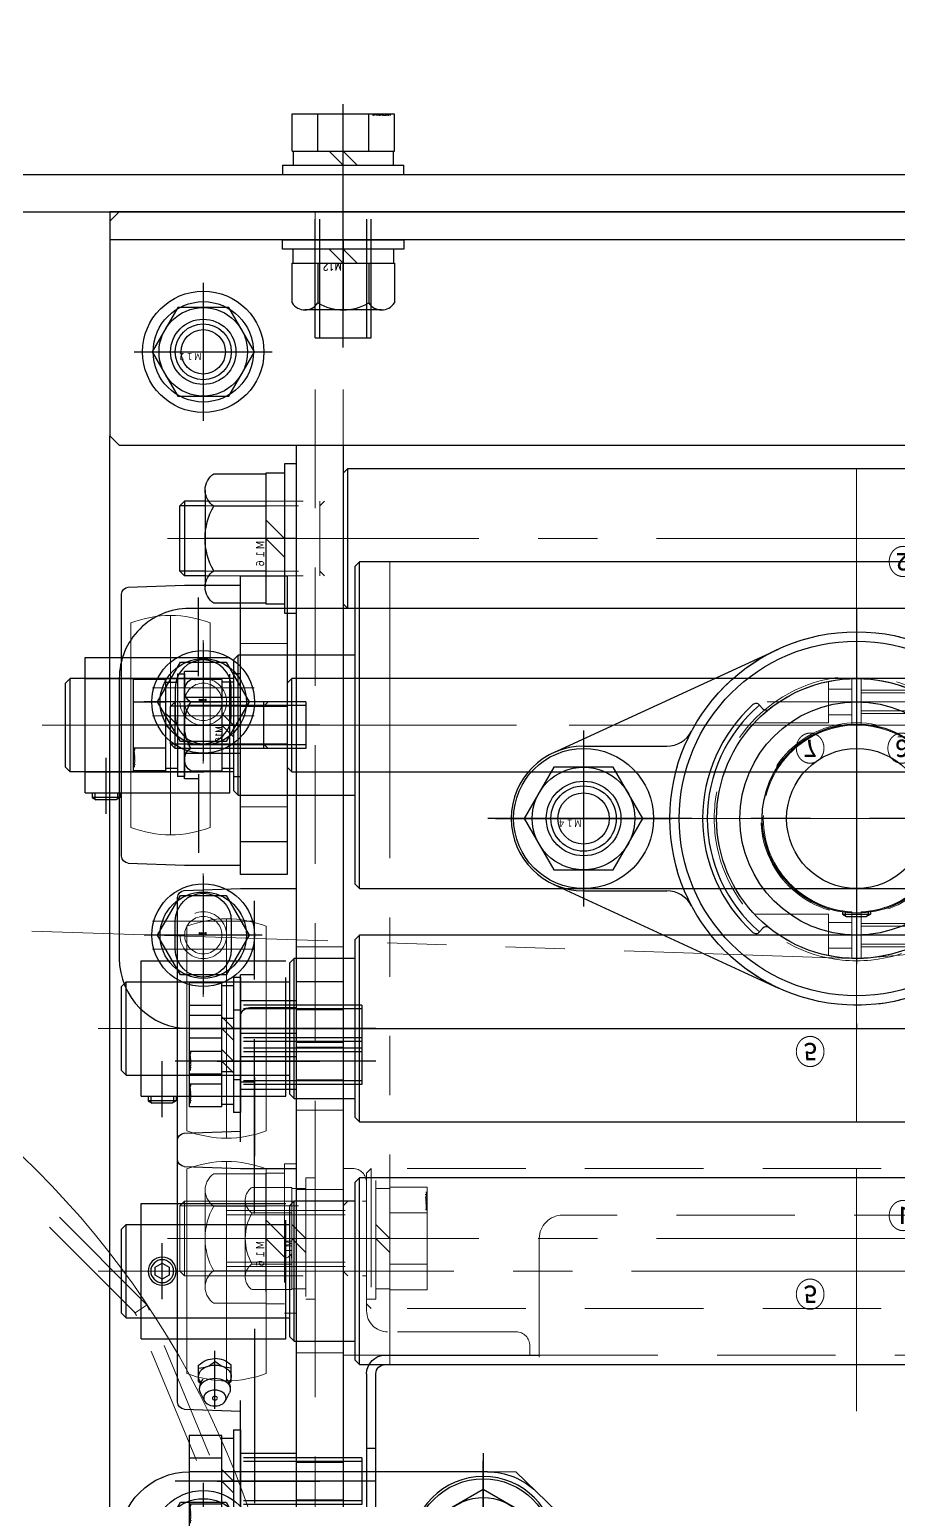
# Model space of a CAD drawing. Header units: millimetres. Extents: x -8731 to 85711, y -14522 to 31379.
# Drawn here: x 5773.4 to 5959.6, y 7485.2 to 7800.5 of the extents above; entities that cross this region are included whole.
import ezdxf
from ezdxf import colors
from ezdxf.entities.mleader import LeaderData, LeaderLine
from ezdxf.enums import TextEntityAlignment as Align
from ezdxf.math import Vec2, Vec3

# ---------------------------------------------------------------- set-up
doc = ezdxf.new("R2010")
doc.units = ezdxf.units.MM
doc.header["$LTSCALE"] = 4
for name, pattern in [('CENTER2', [28.575, 19.05, -3.175, 3.175, -3.175]), ('HIDDEN', [9.525, 6.35, -3.175]), ('PHANTOM2', [31.75, 15.875, -3.175, 3.175, -3.175, 3.175, -3.175])]:
    doc.linetypes.add(name, pattern=pattern)
for name, color, linetype, lineweight in [('01_NORMAL', 7, 'Continuous', 25), ('04_HIDDEN', 2, 'HIDDEN', 13), ('05_CENTER', 4, 'CENTER2', 13), ('06_PHANTOM', 2, 'PHANTOM2', 13), ('08_DIM', 3, 'Continuous', 13)]:
    doc.layers.add(name, color=color, linetype=linetype, lineweight=lineweight)
doc.layers.add('10_DRAFT', color=8, linetype='Continuous', lineweight=0, plot=False)
doc.styles.add('KANJI0', font='txt.shx', dxfattribs={"width": 0.9, "height": 30, "bigfont": 'bigfont'})
doc.styles.add('KSS_TXT', font='txt.shx', dxfattribs={"bigfont": 'extfont2.shx'})
doc.styles.add('KSS_TXT_L', font='txt.shx', dxfattribs={"height": 9, "bigfont": 'extfont2.shx'})
doc.styles.get("Standard").update_dxf_attribs({"font": 'txt.shx', "bigfont": 'extfont2.shx'})

# ---------------------------------------------------------------- blocks, each defined once
blk = doc.blocks.new('A$C78F27DA7_1_1')
at = {"color": 0}
blk.add_line((-50, 6), (270, 6), dxfattribs=at)
blk.add_lwpolyline([(-50, 0), (270, 0), (270, 48), (268, 50), (-48, 50), (-50, 48)], close=True, dxfattribs=at)
blk.add_circle((250, 30), 7, dxfattribs=at)
at = {"layer": '05_CENTER'}
for p, q in [((250, 18.81), (250, 41.19)), ((238.81, 30), (261.19, 30)), ((220, -5.61), (220, 11.49))]:
    blk.add_line(p, q, dxfattribs=at)
blk = doc.blocks.new('M10Tz_1_1_1')
at = {"color": 0}
for radius in [5, 4]:
    blk.add_circle((0, 0), radius, dxfattribs=at)
at = {"layer": '05_CENTER'}
for p, q in [((0, -8.34), (0, 8.34)), ((8.34, 0), (-8.34, 0))]:
    blk.add_line(p, q, dxfattribs=at)
blk = doc.blocks.new('A$C5B1B55C2_1_1')
at = {"color": 0}
blk.add_lwpolyline([(-23, -30), (25, -30), (25, 610), (-23, 610), (-25, 608), (-25, -28)], close=True, dxfattribs=at)
blk.add_circle((-5, 0), 7, dxfattribs=at)
at = {"layer": '04_HIDDEN'}
blk.add_line((19, -30), (19, 610), dxfattribs=at)
at = {"layer": '05_CENTER'}
for p, q in [((12.83, 190), (31.01, 190)), ((-5, -11.19), (-5, 11.19)), ((6.19, 0), (-16.19, 0))]:
    blk.add_line(p, q, dxfattribs=at)
for p in [(-5, 125), (-5, 75)]:
    blk.add_blockref('M10Tz_1_1_1', p)
blk = doc.blocks.new('M12Nza_1_1_1')
at = {"color": 0}
for p, q in [((-10.95, 5), (-10.95, 13.53)), ((-8.21, 15), (8.21, 15)), ((-5.47, 5), (-5.47, 13.53)), ((5.48, 5), (5.48, 13.53)), ((10.95, 13.53), (10.95, 5)), ((10.95, 5), (-10.95, 5)), ((-10.75, 2), (-10.75, 5)), ((0, 2), (-3, 5)), ((0, 5), (3, 2)), ((10.75, 5), (10.75, 2))]:
    blk.add_line(p, q, dxfattribs=at)
at = {"color": 0, "linetype": 'CENTER2'}
blk.add_line((0, 0), (0, 15), dxfattribs=at)
at = {"color": 0}
blk.add_lwpolyline([(-13, 2), (13, 2), (13, 0), (-13, 0)], close=True, dxfattribs=at)
for centre, radius, start, end in [((-8.21, 11.71), 3.29, 33.626, 146.374), ((0, 4.05), 10.95, 60, 120), ((8.21, 11.71), 3.29, 33.626, 146.374)]:
    blk.add_arc(centre, radius, start, end, dxfattribs=at)
at = {"layer": '10_DRAFT', "style": 'KSS_TXT'}
blk.add_text('M12', height=1.5, dxfattribs=at).set_placement((0.31, 5.09))
blk = doc.blocks.new('A$C15646C67_1_1_1')
at = {"color": 0}
for p, q in [((-10.97, 13), (10.97, 13)), ((-10.97, 5), (-10.97, 13)), ((-5.48, 5), (-5.48, 13)), ((5.48, 5), (5.48, 13)), ((10.97, 5), (10.97, 13)), ((-10.97, 5), (10.97, 5)), ((-10.75, 5), (-10.75, 2)), ((0, 2), (-3, 5)), ((0, 5), (3, 2)), ((10.75, 2), (10.75, 5)), ((-13, 2), (13, 2)), ((-13, 2), (-13, 0)), ((-13, 0), (13, 0)), ((13, 0), (13, 2))]:
    blk.add_line(p, q, dxfattribs=at)
at = {"color": 0, "linetype": 'CENTER2'}
blk.add_line((0, -37.07), (0, 15.08), dxfattribs=at)
at = {"color": 0, "linetype": 'HIDDEN'}
for p, q in [((-6, -35), (-6, 0)), ((-5.05, -35), (-5.05, 0)), ((5.05, -35), (5.05, 0)), ((6, -35), (6, 0)), ((-6, -35), (6, -35))]:
    blk.add_line(p, q, dxfattribs=at)
at = {"layer": '10_DRAFT', "style": 'KSS_TXT_L'}
blk.add_text('BT-M12x40L,SW,PW', height=0.3, dxfattribs=at).set_placement((6.26, 12.66))
blk = doc.blocks.new('12b_1_1_1')
at = {"color": 0, "linetype": 'CENTER2'}
for p, q in [((0, -14.77), (0, 14.77)), ((14.77, 0), (-14.77, 0))]:
    blk.add_line(p, q, dxfattribs=at)
at = {"color": 0}
for p, q in [((-5.48, 9.48), (-10.95, 0)), ((5.48, 9.48), (-5.48, 9.48)), ((10.95, 0), (5.48, 9.48)), ((-10.95, 0), (-5.48, -9.48)), ((5.48, -9.48), (10.95, 0)), ((-5.48, -9.48), (5.48, -9.48))]:
    blk.add_line(p, q, dxfattribs=at)
for radius in [13, 10.75, 9.48, 6, 4.75]:
    blk.add_circle((0, 0), radius, dxfattribs=at)
at = {"layer": '10_DRAFT', "linetype": 'CENTER2', "style": 'KANJI0', "width": 0.82}
blk.add_text('Ｍ１２', height=1.5, dxfattribs=at).set_placement((0.31, 0.09))
blk = doc.blocks.new('MUCAFL206a_1_1')
at = {"color": 0, "linetype": 'CENTER2'}
for p, q in [((0, -45), (0, 45)), ((-26.16, 26.16), (-36.49, 36.49)), ((-58.5, -13), (-58.5, 13)), ((58.5, -13), (58.5, 13)), ((-79, 0), (79, 0)), ((-20.78, -12), (-10.39, -6))]:
    blk.add_line(p, q, dxfattribs=at)
at = {"color": 0}
for p, q in [((-35.99, 32.6), (-32.6, 35.99)), ((-34.72, 30.05), (-30.05, 34.72)), ((-30.05, 34.72), (-32.6, 35.99)), ((-26.23, 31.95), (-16.75, 36.32)), ((64.99, 14.08), (16.75, 36.32)), ((-34.72, 30.05), (-35.99, 32.6)), ((-29.17, 33.13), (-33.13, 29.17)), ((-31.84, 27.56), (-27.56, 31.84)), ((-26.58, 32.29), (-25.69, 31.4)), ((-64.99, 14.08), (-32.94, 28.86)), ((-26.14, 30.43), (-30.43, 26.14)), ((-28.01, 30.87), (-27.12, 29.98)), ((-31.4, 25.69), (-32.29, 26.58)), ((-30.87, 28.01), (-29.98, 27.12)), ((-20.14, 23.55), (-20.79, 24.31)), ((20.14, 23.55), (20.79, 24.31)), ((-3, 20.5), (-2.13, 21)), ((-3, 20.03), (-3, 20.5)), ((3, 20.5), (-3, 20.5)), ((-2.45, 20.1), (-2.45, 20.82)), ((2.13, 21), (-2.13, 21)), ((3, 20.5), (2.13, 21)), ((2.45, 20.1), (2.45, 20.82)), ((3, 20.03), (3, 20.5)), ((-58.5, 15.5), (-40.67, 15.5)), ((58.5, 15.5), (40.67, 15.5)), ((-18.84, -7.42), (-19.25, -7.65)), ((-19.25, -7.65), (-19.25, -8.65)), ((-19.25, -7.65), (-16.25, -12.85)), ((-18.63, -7.93), (-19.25, -8.29)), ((-19.25, -8.65), (-17.12, -12.35)), ((-16.25, -12.85), (-17.12, -12.35)), ((-16.18, -12.17), (-16.8, -12.53)), ((-64.99, -14.08), (-16.75, -36.32)), ((-58.5, -15.5), (-40.67, -15.5)), ((-15.84, -12.61), (-16.25, -12.85)), ((64.99, -14.08), (16.75, -36.32)), ((58.5, -15.5), (40.67, -15.5)), ((-20.14, -23.55), (-20.79, -24.31)), ((20.14, -23.55), (20.79, -24.31))]:
    blk.add_line(p, q, dxfattribs=at)
for centre, radius in [((0, 0), 40), ((0, 0), 38), ((0, 0), 30), ((0, 0), 20.25), ((0, 0), 15), ((-58.5, 0), 8), ((58.5, 0), 8)]:
    blk.add_circle(centre, radius, dxfattribs=at)
for centre, radius, start, end in [((-33.24, 33.24), 1.59, 114.555, 155.445), ((-32.39, 32.39), 3.3, 17.9467, 45), ((-28.48, 33.65), 0.8, 197.9467, 240.2157), ((-25.9, 38.16), 6, 240.2157, 260.6802), ((-26.45, 30.74), 1.56, 94.7398, 175.2602), ((-32.39, 32.39), 3.3, 225, 252.0533), ((-33.65, 28.48), 0.8, 29.7843, 72.0533), ((-38.16, 25.9), 6, 9.3198, 29.7843), ((-25.67, 25.67), 5.7, 114.2291, 155.7709), ((-32.31, 32.31), 5.7, 294.2291, 335.7709), ((-27.25, 31.53), 1.56, 274.7398, 355.2602), ((-30.74, 26.45), 1.56, 94.7398, 175.2602), ((-31.53, 27.25), 1.56, 274.7398, 355.2602), ((0, 0), 33, 132.3324, 227.6676), ((0, 0), 32, 130.5416, 229.4584), ((-21.55, 23.66), 1, 40.5416, 132.3324), ((-19.38, 24.2), 1, 220.5416, 308.693), ((19.38, 24.2), 1, 231.307, 319.4584), ((21.55, 23.66), 1, 47.6676, 139.4584), ((0, 0), 32, 310.5416, 49.4584), ((0, 0), 33, 312.3324, 47.6676), ((-40.67, 21.5), 6, 270, 332.1349), ((40.67, 21.5), 6, 207.8651, 270), ((-58.5, 0), 15.5, 90, 270), ((58.5, 0), 15.5, 270, 90), ((-40.67, -21.5), 6, 27.8651, 90), ((40.67, -21.5), 6, 90, 152.1349), ((-21.55, -23.66), 1, 227.6676, 319.4584), ((-19.38, -24.2), 1, 51.307, 139.4584), ((19.38, -24.2), 1, 40.5416, 128.693), ((21.55, -23.66), 1, 220.5416, 312.3324)]:
    blk.add_arc(centre, radius, start, end, dxfattribs=at)
blk = doc.blocks.new('A$C6FDC4AF3_1_1_1')
at = {"color": 0}
for radius in [40, 30.5, 20.5]:
    blk.add_circle((0, 0), radius, dxfattribs=at)
at = {"layer": '05_CENTER'}
for p, q in [((0, -45.6), (0, 45.6)), ((45.6, 0), (-45.6, 0))]:
    blk.add_line(p, q, dxfattribs=at)
blk = doc.blocks.new('A$C6A332CFA_1_1_1')
at = {"color": 0}
for radius in [30, 20]:
    blk.add_circle((0, 0), radius, dxfattribs=at)
at = {"layer": '01_NORMAL'}
blk.add_circle((0, 0), 15, dxfattribs=at)
at = {"layer": '10_DRAFT'}
for p, q in [((0, -34.46), (0, 34.46)), ((34.46, 0), (-34.46, 0))]:
    blk.add_line(p, q, dxfattribs=at)
blk = doc.blocks.new('SCSPJ40-12a_1_1')
at = {"color": 0}
for p, q in [((-1, 19.97), (-1, 29.98)), ((1, 19.97), (1, 29.98)), ((-1, -19.97), (-1, -29.98)), ((1, -19.97), (1, -29.98))]:
    blk.add_line(p, q, dxfattribs=at)
for radius, start, end in [(30, 91.9102, 268.0898), (30, 271.9102, 88.0898), (20, 92.866, 267.134), (20, 272.866, 87.134)]:
    blk.add_arc((0, 0), radius, start, end, dxfattribs=at)
at = {"layer": '04_HIDDEN', "color": 0}
for p, q in [((6, 20.5), (6, 29.39)), ((-13.18, 26.95), (-1, 26.95)), ((-11.99, 27.5), (-1, 27.5)), ((1, 27.75), (6, 27.75)), ((-19.84, 22.5), (-1, 22.5)), ((-19.2, 23.05), (-1, 23.05)), ((1, 22.25), (6, 22.25)), ((6, 20.5), (21.9, 20.5)), ((6, -20.5), (6, -29.39)), ((6, -20.5), (21.9, -20.5)), ((-19.84, -22.5), (-1, -22.5)), ((-19.2, -23.05), (-1, -23.05)), ((1, -22.25), (6, -22.25)), ((-13.18, -26.95), (-1, -26.95)), ((-11.99, -27.5), (-1, -27.5)), ((1, -27.75), (6, -27.75))]:
    blk.add_line(p, q, dxfattribs=at)
at = {"layer": '05_CENTER', "color": 0}
for p, q in [((0, 32.3), (0, -32.3)), ((-19.19, 25), (19.19, 25)), ((-32.3, 0), (32.3, 0)), ((-19.19, -25), (19.19, -25))]:
    blk.add_line(p, q, dxfattribs=at)
blk = doc.blocks.new('A$C235153E3_1_1')
for name in ['A$C6FDC4AF3_1_1_1', 'A$C6A332CFA_1_1_1']:
    blk.add_blockref(name, (0, 0))
at = {"color": 4}
blk.add_blockref('SCSPJ40-12a_1_1', (0, 0), dxfattribs=at)
blk = doc.blocks.new('A$C42DA0E90_1_1')
at = {"color": 0}
for p, q in [((283, 5), (-3, 5)), ((298, -70), (298, -10)), ((-3, -85), (283, -85))]:
    blk.add_line(p, q, dxfattribs=at)
for points in [[(286, -12), (286, -18, -1), (274, -18), (274, -12, -1)], [(286, -68), (286, -62, 1), (274, -62), (274, -68, 1)]]:
    blk.add_lwpolyline(points, format="xyb", close=True, dxfattribs=at)
for centre, radius in [((140, -40), 25), ((198.5, -40), 8)]:
    blk.add_circle(centre, radius, dxfattribs=at)
for centre, start, end in [((283, -10), 0, 90), ((283, -70), 270, 0)]:
    blk.add_arc(centre, 15, start, end, dxfattribs=at)
at = {"layer": '05_CENTER'}
for p, q in [((280, -28.23), (280, -1.77)), ((140, -72.04), (140, -7.96)), ((269.1, -12), (290.9, -12)), ((269.1, -15), (290.9, -15)), ((269.1, -18), (290.9, -18)), ((198.5, -52.34), (198.5, -27.66)), ((172.04, -40), (107.96, -40)), ((210.84, -40), (186.16, -40)), ((280, -51.77), (280, -78.23)), ((269.1, -62), (290.9, -62)), ((269.1, -65), (290.9, -65)), ((269.1, -68), (290.9, -68))]:
    blk.add_line(p, q, dxfattribs=at)
blk = doc.blocks.new('A$C491655AE_1_1_1')
at = {"color": 0, "linetype": 'CENTER2'}
for p, q in [((0, -12.64), (0, 12.64)), ((-12.64, 0), (12.64, 0))]:
    blk.add_line(p, q, dxfattribs=at)
at = {"color": 0}
for p, q in [((-9.81, 0), (-4.91, 8.5)), ((-4.91, 8.5), (4.91, 8.5)), ((4.91, 8.5), (9.81, 0)), ((-4.91, -8.5), (-9.81, 0)), ((9.81, 0), (4.91, -8.5)), ((4.91, -8.5), (-4.91, -8.5))]:
    blk.add_line(p, q, dxfattribs=at)
for radius in [11, 9.25]:
    blk.add_circle((0, 0), radius, dxfattribs=at)
at = {"layer": '10_DRAFT', "style": 'KSS_TXT_L'}
blk.add_text('BT-M10', height=0.3, dxfattribs=at).set_placement((-0.7, -0.54))
blk = doc.blocks.new('M14Nv_1_1_1')
at = {"color": 0, "linetype": 'CENTER2'}
for p, q in [((0, -18.89), (0, 18.89)), ((18.89, 0), (-18.89, 0))]:
    blk.add_line(p, q, dxfattribs=at)
at = {"color": 0}
for p, q in [((-6.35, 11), (-12.7, 0)), ((6.35, 11), (-6.35, 11)), ((12.7, 0), (6.35, 11)), ((-12.7, 0), (-6.35, -11)), ((6.35, -11), (12.7, 0)), ((-6.35, -11), (6.35, -11))]:
    blk.add_line(p, q, dxfattribs=at)
for radius in [15, 11, 7, 5.5]:
    blk.add_circle((0, 0), radius, dxfattribs=at)
at = {"layer": '10_DRAFT', "ltscale": 3, "style": 'KANJI0', "width": 0.82}
blk.add_text('Ｍ１４', height=1.5, dxfattribs=at).set_placement((0.39, 0.1))
blk = doc.blocks.new('A$C3D660C7D_1_1')
for name, p in [('A$C42DA0E90_1_1', (-280, 65)), ('A$C491655AE_1_1_1', (0, 50)), ('M14Nv_1_1_1', (-81.5, 25)), ('A$C491655AE_1_1_1', (0, 0))]:
    blk.add_blockref(name, p)
at = {"color": 4}
blk.add_blockref('MUCAFL206a_1_1', (-140, 25), dxfattribs=at)
at = {"layer": '04_HIDDEN'}
blk.add_blockref('A$C235153E3_1_1', (-140, 25), dxfattribs=at)
blk = doc.blocks.new('A$C782964B4_1_1')
at = {"color": 0}
for p, q in [((217.64, -139.22), (71.36, -280.78)), ((60.93, -285), (-3, -285))]:
    blk.add_line(p, q, dxfattribs=at)
for centre, start, end in [((-3, -270), 180, 270), ((60.93, -270), 270, 314.0608)]:
    blk.add_arc(centre, 15, start, end, dxfattribs=at)
at = {"layer": '05_CENTER'}
for p, q in [((60, -280.84), (60, -256.16)), ((0, -280.9), (0, -259.1))]:
    blk.add_line(p, q, dxfattribs=at)
at = {"layer": '10_DRAFT'}
for p, q in [((71.36, -280.78), (67, -285)), ((67, -285), (60.93, -285))]:
    blk.add_line(p, q, dxfattribs=at)
blk = doc.blocks.new('A$C46AA3686_1_1')
at = {"xscale": -1}
blk.add_blockref('A$C782964B4_1_1', (0, 0), dxfattribs=at)
at = {"color": 4, "rotation": 90}
blk.add_blockref('MUCAFL206a_1_1', (-60, -210), dxfattribs=at)
at = {"rotation": 90}
blk.add_blockref('M14Nv_1_1_1', (-60, -268.5), dxfattribs=at)
blk.add_blockref('A$C491655AE_1_1_1', (0, -270))
blk = doc.blocks.new('A$C2C616A1E_1_1')
for p, q in [((50, 602), (50, 48)), ((0, 175), (0, 290)), ((0, 50), (0, 85))]:
    blk.add_line(p, q)
for name, p in [('A$C46AA3686_1_1', (30, 555)), ('A$C3D660C7D_1_1', (30, 105)), ('A$C78F27DA7_1_1', (-220, 0)), ('12b_1_1_1', (30, 30)), ('M12Nza_1_1_1', (0, 6))]:
    blk.add_blockref(name, p)
at = {"rotation": 180}
blk.add_blockref('A$C15646C67_1_1_1', (0, -8), dxfattribs=at)
at = {"layer": '04_HIDDEN', "xscale": -1}
blk.add_blockref('A$C5B1B55C2_1_1', (25, 30), dxfattribs=at)
blk = doc.blocks.new('A$C34463D87_1_1_1')
at = {"layer": '04_HIDDEN'}
for p, q in [((-183.12, -37.02), (-155.66, -103.31)), ((-185.89, -38.17), (-158.44, -104.46)), ((-157.14, -106.4), (-106.4, -157.14)), ((-155.01, -104.28), (-104.28, -155.01))]:
    blk.add_line(p, q, dxfattribs=at)
for radius in [3, 6]:
    blk.add_arc((-152.89, -102.16), radius, 202.5, 225, dxfattribs=at)
at = {"layer": '10_DRAFT'}
for p, q in [((-157.98, -105.56), (-155.44, -103.86)), ((-155.44, -103.86), (-155.66, -103.31)), ((-155.01, -104.28), (-155.44, -103.86)), ((-158.44, -104.46), (-157.98, -105.56)), ((-157.98, -105.56), (-157.14, -106.4))]:
    blk.add_line(p, q, dxfattribs=at)
blk.add_circle((0, 0), 190, dxfattribs=at)
blk = doc.blocks.new('A$C481B17CE_1_1_1')
at = {"xscale": -1}
blk.add_blockref('A$C34463D87_1_1_1', (300, 449.8), dxfattribs=at)
blk = doc.blocks.new('A$C2B5B3F11_1_1_1')
at = {"color": 0}
blk.add_line((50, -192), (2550, -192), dxfattribs=at)
blk.add_lwpolyline([(50, -200), (2550, -200), (2550, -100), (50, -100)], close=True, dxfattribs=at)
at = {"layer": '05_CENTER'}
blk.add_line((650, -210.96), (650, -181.35), dxfattribs=at)
blk = doc.blocks.new('A$C630344D5_1_1_1')
at = {"color": 0}
blk.add_lwpolyline([(1160, 150.2), (280, 150.2, -0.037623), (275.52, 150.54), (28.38, 187.87, 1.096072), (6.32, -189.89), (309, -179.82, -0.030069), (312.61, -179.91), (1997.39, -326.79, 0.610481), (2025.81, -281.61), (1921.29, -105.09, -0.309422), (1923.51, -71.27), (2106.95, 162.34, 0.68117), (2034, 286.77), (1164.64, 150.56, -0.038872), (1160, 150.2)], format="xyb", dxfattribs=at)
at = {"layer": '10_DRAFT'}
for p, q in [((310, -215.23), (310, -204.37)), ((315.43, -209.8), (304.57, -209.8))]:
    blk.add_line(p, q, dxfattribs=at)
blk = doc.blocks.new('MUCAFL204Jb_1_1')
at = {"color": 0, "linetype": 'CENTER2'}
for p, q in [((-45, -17), (-45, 5)), ((45, -17), (45, 5)), ((-29.52, -17.5), (-17.1, -17.5)), ((-6, -28.8), (6, -28.8))]:
    blk.add_line(p, q, dxfattribs=at)
at = {"color": 0}
for p, q in [((-56.5, -10), (-56.5, 0)), ((-56.5, 0), (56.5, 0)), ((56.5, -10), (56.5, 0)), ((-12.33, -9), (-49.73, -9)), ((12.33, -9), (49.73, -9)), ((-54.5, -12), (-27.71, -12)), ((-29.55, -24.06), (-30, -12)), ((27.71, -12), (54.5, -12)), ((29.55, -24.06), (30, -12)), ((-27.75, -15.24), (-26.05, -14.39)), ((-23.64, -14), (-23.99, -14.46)), ((-23.64, -14), (-20.13, -14)), ((-19.35, -17.5), (-18.7, -17.5)), ((-27.75, -19.76), (-26.05, -20.61)), ((-23.64, -21), (-23.99, -20.54)), ((-23.64, -21), (-20.13, -21)), ((-28.05, -25.5), (28.05, -25.5)), ((-14.5, -33.3), (-14.5, -25.5)), ((14.5, -33.3), (14.5, -25.5)), ((-14.5, -33.3), (14.5, -33.3))]:
    blk.add_line(p, q, dxfattribs=at)
at = {"color": 0, "linetype": 'HIDDEN'}
for p, q in [((-39, -12), (-39, 0)), ((39, -12), (39, 0)), ((-51, -12), (-51, 0)), ((-14.5, -2.3), (14.5, -2.3)), ((-14.5, -25.5), (-14.5, -2.3)), ((-10, -33.3), (-10, -2.3)), ((10, -33.3), (10, -2.3)), ((14.5, -25.5), (14.5, -2.3)), ((51, -12), (51, 0))]:
    blk.add_line(p, q, dxfattribs=at)
at = {"color": 0}
blk.add_lwpolyline([(-0.87, -27.3), (-1.73, -28.8), (-0.87, -30.3), (0.87, -30.3), (1.73, -28.8), (0.87, -27.3)], close=True, dxfattribs=at)
for radius in [3, 2.45]:
    blk.add_circle((0, -28.8), radius, dxfattribs=at)
for centre, radius, start, end in [((-54.5, -10), 2, 180, 270), ((54.5, -10), 2, 270, 0), ((-25.28, -17.5), 3.3, 49.2525, 90), ((-25.28, -17.5), 3.3, 270, 310.7475), ((-28.05, -24), 1.5, 182.1211, 270), ((28.05, -24), 1.5, 270, 357.8789)]:
    blk.add_arc(centre, radius, start, end, dxfattribs=at)
for major_axis in [(0, -2.4), (0, -0.555)]:
    blk.add_ellipse((-27.19, -17.5), major_axis=major_axis, ratio=0.707107, dxfattribs=at)
for centre, major_axis, start_param, end_param in [((-25.28, -17.5), (0, -3.3), 5.943348, 9.764615), ((-22.59, -17.5), (0, 3.5), 2.594277, 6.830501)]:
    blk.add_ellipse(centre, major_axis=major_axis, ratio=0.707107, start_param=start_param, end_param=end_param, dxfattribs=at)
for points in [[(-20.78, -14), (-20.39, -15.88), (-19.35, -17.5)], [(-20.13, -14), (-19.09, -15.62), (-18.7, -17.5)], [(-20.78, -21), (-20.39, -19.12), (-19.35, -17.5)], [(-20.13, -21), (-19.09, -19.38), (-18.7, -17.5)]]:
    blk.add_spline(points, degree=3, dxfattribs=at)
at = {"layer": '10_DRAFT'}
for p, q in [((0, -33.3), (0, 0)), ((-21.91, -6.5), (21.91, -6.5)), ((23.5, -15), (-23.5, -15)), ((-21.91, -23.5), (21.91, -23.5))]:
    blk.add_line(p, q, dxfattribs=at)
for start, end in [(158.7952, 201.2048), (338.7952, 21.2048)]:
    blk.add_arc((0, -15), 23.5, start, end, dxfattribs=at)
blk = doc.blocks.new('A$C7E374867_2_1')
at = {"color": 0, "linetype": 'CENTER2'}
blk.add_line((0, -29), (0, 14), dxfattribs=at)
at = {"color": 0}
for p, q in [((-9.81, 11), (9.81, 11)), ((-9.81, 4), (-9.81, 11)), ((-4.91, 4), (-4.91, 11)), ((4.91, 4), (4.91, 11)), ((9.81, 4), (9.81, 11)), ((9.81, 4), (-9.81, 4)), ((-9.25, 4), (-9.25, 1.5)), ((0, 1.5), (-2.5, 4)), ((0, 4), (2.5, 1.5)), ((9.25, 1.5), (9.25, 4)), ((-11, 1.5), (11, 1.5)), ((-11, 1.5), (-11, 0)), ((-11, 0), (11, 0)), ((11, 0), (11, 1.5))]:
    blk.add_line(p, q, dxfattribs=at)
at = {"color": 0, "linetype": 'HIDDEN'}
for p, q in [((-5, -26), (-5, 0)), ((-4.19, -26), (-4.19, 0)), ((4.19, -26), (4.19, 0)), ((5, -26), (5, 0)), ((-5, -26), (5, -26))]:
    blk.add_line(p, q, dxfattribs=at)
at = {"layer": '10_DRAFT', "style": 'KSS_TXT_L'}
blk.add_text('BT-M10x30L,SW,PW', height=0.3, dxfattribs=at).set_placement((5.05, 10.66))
blk = doc.blocks.new('A$C30156163_1_1')
at = {"color": 0}
for p, q in [((0, 0), (-40, 0)), ((-40, -2), (-40, 0)), ((0, 0), (0, -40)), ((-37, -5), (-9.5, -5)), ((-5, -9.5), (-5, -37)), ((-2, -40), (0, -40))]:
    blk.add_line(p, q, dxfattribs=at)
for centre, radius, start, end in [((-37, -2), 3, 180, 270), ((-9.5, -9.5), 4.5, 0, 90), ((-2, -37), 3, 180, 270)]:
    blk.add_arc(centre, radius, start, end, dxfattribs=at)
blk = doc.blocks.new('A$C72535635_1_1')
at = {"layer": '05_CENTER'}
blk.add_line((7.53, -5), (-12.6, -5), dxfattribs=at)
blk.add_blockref('A$C30156163_1_1', (0, 20))
blk = doc.blocks.new('M16Nza_1_1_1')
at = {"color": 0}
for p, q in [((-10.39, 19.6), (10.39, 19.6)), ((-13.85, 17.74), (-13.85, 6.6)), ((-6.92, 6.6), (-6.92, 17.74)), ((6.93, 17.74), (6.93, 6.6)), ((13.85, 6.6), (13.85, 17.74)), ((-14, 2.6), (-14, 6.6)), ((-14, 6.6), (14, 6.6)), ((-4, 6.6), (0, 2.6)), ((0, 6.6), (4, 2.6)), ((14, 6.6), (14, 2.6))]:
    blk.add_line(p, q, dxfattribs=at)
at = {"color": 0, "linetype": 'CENTER2'}
blk.add_line((0, 0), (0, 19.6), dxfattribs=at)
at = {"color": 0}
blk.add_lwpolyline([(-16, 2.6), (16, 2.6), (16, 0), (-16, 0)], close=True, dxfattribs=at)
for centre, radius, start, end in [((-10.39, 15.44), 4.16, 33.626, 146.374), ((0, 5.75), 13.85, 60, 120), ((10.39, 15.44), 4.16, 33.626, 146.374)]:
    blk.add_arc(centre, radius, start, end, dxfattribs=at)
at = {"layer": '10_DRAFT', "style": 'KANJI0', "width": 0.82}
blk.add_text('Ｍ１６', height=1.714, dxfattribs=at).set_placement((0.41, 6.78))
blk = doc.blocks.new('A$C1819430B_1_1')
at = {"color": 0}
for p, q in [((-10.97, 13), (10.97, 13)), ((-10.97, 5), (-10.97, 13)), ((-5.48, 5), (-5.48, 13)), ((5.48, 5), (5.48, 13)), ((10.97, 5), (10.97, 13)), ((-10.97, 5), (10.97, 5)), ((-10.75, 5), (-10.75, 2)), ((0, 2), (-3, 5)), ((0, 5), (3, 2)), ((10.75, 2), (10.75, 5)), ((-13, 2), (13, 2)), ((-13, 2), (-13, 0)), ((-13, 0), (13, 0)), ((13, 0), (13, 2))]:
    blk.add_line(p, q, dxfattribs=at)
at = {"color": 0, "linetype": 'CENTER2'}
blk.add_line((0, -32.11), (0, 15.28), dxfattribs=at)
at = {"color": 0, "linetype": 'HIDDEN'}
for p, q in [((-6, -30), (-6, 0)), ((-5.05, -30), (-5.05, 0)), ((5.05, -30), (5.05, 0)), ((6, -30), (6, 0)), ((-6, -30), (6, -30))]:
    blk.add_line(p, q, dxfattribs=at)
at = {"layer": '10_DRAFT', "style": 'KSS_TXT_L'}
blk.add_text('BT-M12x35L,SW,PW', height=0.3, dxfattribs=at).set_placement((6.07, 12.66))
blk = doc.blocks.new('A$C17C47B78_1_1')
at = {"color": 0}
for p, q in [((23.5, 15), (209, 15)), ((209, 15), (209, -15)), ((209, 15), (210, 14)), ((210, 14), (210, -14)), ((249, 8), (210, 8)), ((215, 7), (214, 8)), ((215, 8), (215, -8)), ((250, 7), (215, 7)), ((249, -8), (249, 8)), ((250, 7), (249, 8)), ((250, 7), (250, -7)), ((249, -8), (210, -8)), ((215, -7), (214, -8)), ((250, -7), (215, -7)), ((250, -7), (249, -8)), ((23.5, -15), (209, -15)), ((209, -15), (210, -14))]:
    blk.add_line(p, q, dxfattribs=at)
at = {"layer": '05_CENTER'}
blk.add_line((-42.65, 0), (252.65, 0), dxfattribs=at)
at = {"layer": '10_DRAFT'}
blk.add_line((105, 15), (105, -15), dxfattribs=at)
at = {"layer": '10_DRAFT', "style": 'KSS_TXT'}
blk.add_text('①', height=6, dxfattribs=at).set_placement((91.75, 1.61))
blk = doc.blocks.new('A$C61E5551D_1_1')
at = {"color": 0}
blk.add_line((0, -55), (-10, -55), dxfattribs=at)
blk.add_lwpolyline([(0, -170), (0, 65), (-10, 65), (-10, -170)], close=True)
at = {"layer": '04_HIDDEN'}
for p, q in [((-10, 57), (0, 57)), ((-10, 56), (0, 56)), ((-10, 48), (0, 48)), ((-10, 47), (0, 47)), ((-10, 24.5), (0, 24.5)), ((-10, -10.5), (0, -10.5)), ((-10, -33), (0, -33)), ((-10, -34), (0, -34)), ((-10, -42), (0, -42)), ((-10, -43), (0, -43))]:
    blk.add_line(p, q, dxfattribs=at)
at = {"layer": '04_HIDDEN', "color": 9}
for p, q in [((-10, -27.5), (0, -27.5)), ((-10, -40), (0, -40)), ((-10, -41), (0, -41)), ((-10, -49), (0, -49)), ((-10, -50), (0, -50)), ((-10, -62.5), (0, -62.5))]:
    blk.add_line(p, q, dxfattribs=at)
at = {"layer": '05_CENTER'}
for p, q in [((-14.09, 52), (4.09, 52)), ((6.46, 0), (-16.35, 0)), ((-14.09, -38), (4.09, -38)), ((6.46, -110), (-16.35, -110)), ((6.46, -150), (-16.35, -150))]:
    blk.add_line(p, q, dxfattribs=at)
at = {"layer": '05_CENTER', "color": 9}
blk.add_line((-14.09, -45), (4.09, -45), dxfattribs=at)
at = {"layer": '10_DRAFT'}
blk.add_line((-10, 7), (0, 7), dxfattribs=at)
blk = doc.blocks.new('A$C10292DCD_1_1')
at = {"color": 0}
for p, q in [((-106.5, 20), (-106.5, -20)), ((-121.5, 14), (-120.5, 15)), ((-121.5, -14), (-121.5, 14)), ((-120.5, 15), (-120.5, -15)), ((-120.5, 15), (-107.5, 15)), ((-156.5, 10), (-157.5, 9)), ((-156.5, 10), (-121.5, 10)), ((-156.5, 10), (-156.5, -10)), ((-157.5, 9), (-157.5, -9)), ((-157.5, -9), (-156.5, -10)), ((-156.5, -10), (-121.5, -10)), ((-120.5, -15), (-121.5, -14)), ((-107.5, -15), (-120.5, -15))]:
    blk.add_line(p, q, dxfattribs=at)
blk.add_lwpolyline([(-106.5, 20), (106.5, 20), (107.5, 19), (107.5, -19), (106.5, -20), (-106.5, -20), (-107.5, -19), (-107.5, 19)], close=True, dxfattribs=at)
at = {"layer": '05_CENTER'}
blk.add_line((-162.5, 0), (162.5, 0), dxfattribs=at)
at = {"layer": '10_DRAFT'}
blk.add_line((0, 20), (0, -20), dxfattribs=at)
at = {"layer": '10_DRAFT', "style": 'KSS_TXT'}
blk.add_text('⑤', height=6, dxfattribs=at).set_placement((-13.25, 1.61))
blk = doc.blocks.new('A$C5C7265D6_1_1')
at = {"color": 0}
for p, q in [((-2, -101), (-2, 101)), ((0, -101), (0, -68)), ((-40, -103), (-4, -103)), ((-20, -103), (-20, -105)), ((-4, -105), (-40, -105))]:
    blk.add_line(p, q, dxfattribs=at)
for radius in [4, 2]:
    blk.add_arc((-4, -101), radius, 270, 0, dxfattribs=at)
at = {"layer": '04_HIDDEN'}
for p, q in [((0, -68), (0, 68)), ((30, 63), (30, -63)), ((25, -68), (-2, -68))]:
    blk.add_line(p, q, dxfattribs=at)
blk.add_arc((25, -63), 5, 270, 0, dxfattribs=at)
at = {"layer": '05_CENTER'}
blk.add_line((40, 0), (-12, 0), dxfattribs=at)
blk = doc.blocks.new('A$C2BF61C6E_1_1')
at = {"color": 0}
for p, q in [((23.5, 15), (219, 15)), ((219, 15), (219, -15)), ((219, 15), (220, 14)), ((220, 14), (220, -14)), ((254, 8), (220, 8)), ((225, 7), (224, 8)), ((225, 8), (225, -8)), ((255, 7), (225, 7)), ((254, -8), (254, 8)), ((255, 7), (254, 8)), ((255, 7), (255, -7)), ((254, -8), (220, -8)), ((225, -7), (224, -8)), ((255, -7), (225, -7)), ((255, -7), (254, -8)), ((23.5, -15), (219, -15)), ((219, -15), (220, -14))]:
    blk.add_line(p, q, dxfattribs=at)
at = {"layer": '05_CENTER'}
blk.add_line((-37.65, 0), (257.65, 0), dxfattribs=at)
at = {"layer": '10_DRAFT'}
blk.add_line((110, 15), (110, -15), dxfattribs=at)
at = {"layer": '10_DRAFT', "style": 'KSS_TXT'}
blk.add_text('②', height=6, dxfattribs=at).set_placement((96.75, 1.61))
blk = doc.blocks.new('MUCAFL204Jc_1_1')
at = {"color": 0}
for p, q in [((-24.06, 29.55), (-12, 30)), ((-12, 30), (0, 30)), ((0, 30), (0, -30)), ((-25.5, 28.05), (-25.5, -28.05)), ((-9, 10.48), (-9, 27.35)), ((-31.8, 15.5), (-30.93, 16)), ((-31.25, 14.5), (-31.25, 15.82)), ((-26.67, 16), (-30.93, 16)), ((-25.8, 15.5), (-26.67, 16)), ((-26.35, 14.5), (-26.35, 15.82)), ((-33.3, 14.5), (-25.5, 14.5)), ((-33.3, 14.5), (-33.3, -14.5)), ((-25.8, 15.5), (-31.8, 15.5)), ((-31.8, 14.5), (-31.8, 15.5)), ((-25.8, 14.5), (-25.8, 15.5)), ((-12, 11.5), (-12, -11.5)), ((-9, 11.5), (-12, 11.5)), ((-9, -11.5), (-12, -11.5)), ((-9, -10.48), (-9, -27.35)), ((-33.3, -14.5), (-25.5, -14.5)), ((-24.06, -29.55), (-12, -30)), ((-12, -30), (0, -30))]:
    blk.add_line(p, q, dxfattribs=at)
at = {"color": 0, "linetype": 'CENTER2'}
blk.add_line((-28.8, 19), (-28.8, 7), dxfattribs=at)
at = {"color": 0, "linetype": 'HIDDEN'}
for p, q in [((-25.5, 14.5), (-2.3, 14.5)), ((-2.3, 14.5), (-2.3, -14.5)), ((-33.3, 10), (-2.3, 10)), ((-12, 6), (0, 6)), ((-12, -6), (0, -6)), ((-33.3, -10), (-2.3, -10)), ((-25.5, -14.5), (-2.3, -14.5))]:
    blk.add_line(p, q, dxfattribs=at)
at = {"color": 0}
for centre, start, end in [((-24, 28.05), 92.1211, 180), ((-24, -28.05), 180, 267.8789)]:
    blk.add_arc(centre, 1.5, start, end, dxfattribs=at)
at = {"layer": '10_DRAFT'}
for p, q in [((-15, 23.5), (-15, -23.5)), ((-23.5, 21.91), (-23.5, -21.91)), ((-6.5, 21.91), (-6.5, -21.91)), ((-33.3, 0), (0, 0))]:
    blk.add_line(p, q, dxfattribs=at)
for start, end in [(68.7952, 111.2048), (248.7952, 291.2048)]:
    blk.add_arc((-15, 0), 23.5, start, end, dxfattribs=at)
blk = doc.blocks.new('A$C1E0172ED_1_1')
at = {"color": 0}
for p, q in [((-25, 0), (-25, -10)), ((25, 0), (25, -10))]:
    blk.add_line(p, q, dxfattribs=at)
blk.add_lwpolyline([(-32, 0), (32, 0), (32, -10), (-32, -10)], close=True, dxfattribs=at)
at = {"layer": '04_HIDDEN'}
for p, q in [((-5, 0), (-5, -10)), ((-4, 0), (-4, -10)), ((4, 0), (4, -10)), ((5, 0), (5, -10)), ((-17.5, 0), (-17.5, -10)), ((17.5, 0), (17.5, -10))]:
    blk.add_line(p, q, dxfattribs=at)
at = {"layer": '05_CENTER'}
blk.add_line((0, 4.09), (0, -14.09), dxfattribs=at)
blk = doc.blocks.new('A$C29B149D8_1_1')
at = {"color": 0}
for p, q in [((-106.5, 35), (-106.5, -35)), ((106.5, 35), (106.5, -35)), ((-133.5, 14), (-132.5, 15)), ((-133.5, -14), (-133.5, 14)), ((-132.5, 15), (-132.5, -15)), ((-132.5, 15), (-107.5, 15)), ((132.5, 15), (107.5, 15)), ((132.5, 15), (132.5, -15)), ((133.5, 14), (132.5, 15)), ((133.5, -14), (133.5, 14)), ((-168.5, 10), (-169.5, 9)), ((-133.5, 10), (-168.5, 10)), ((-168.5, 10), (-168.5, -10)), ((133.5, 10), (168.5, 10)), ((168.5, 10), (168.5, -10)), ((168.5, 10), (169.5, 9)), ((-169.5, 9), (-169.5, -9)), ((169.5, 9), (169.5, -9)), ((-169.5, -9), (-168.5, -10)), ((169.5, -9), (168.5, -10)), ((-133.5, -10), (-168.5, -10)), ((133.5, -10), (168.5, -10)), ((-132.5, -15), (-133.5, -14)), ((-107.5, -15), (-132.5, -15)), ((107.5, -15), (132.5, -15)), ((132.5, -15), (133.5, -14))]:
    blk.add_line(p, q, dxfattribs=at)
blk.add_lwpolyline([(-106.5, 35), (106.5, 35), (107.5, 34), (107.5, -34), (106.5, -35), (-106.5, -35), (-107.5, -34), (-107.5, 34)], close=True, dxfattribs=at)
at = {"layer": '05_CENTER'}
blk.add_line((-174.5, 0), (174.5, 0), dxfattribs=at)
at = {"layer": '10_DRAFT'}
blk.add_line((0, 35), (0, -35), dxfattribs=at)
at = {"layer": '10_DRAFT', "style": 'KSS_TXT'}
blk.add_text('⑦', height=6, dxfattribs=at).set_placement((-13.25, 1.61))
blk = doc.blocks.new('M10Nza_1_1_1')
at = {"color": 0}
for p, q in [((-9.8, 4), (-9.8, 10.69)), ((-7.35, 12), (7.35, 12)), ((-4.9, 4), (-4.9, 10.69)), ((4.9, 10.69), (4.9, 4)), ((9.8, 10.69), (9.8, 4)), ((-9.8, 4), (9.8, 4)), ((-9.2, 1.5), (-9.2, 4)), ((0, 1.5), (-2.5, 4)), ((0, 4), (2.5, 1.5)), ((9.2, 4), (9.2, 1.5))]:
    blk.add_line(p, q, dxfattribs=at)
at = {"color": 0, "linetype": 'CENTER2'}
blk.add_line((0, 12), (0, 0), dxfattribs=at)
at = {"color": 0}
blk.add_lwpolyline([(-11, 1.5), (11, 1.5), (11, 0), (-11, 0)], close=True, dxfattribs=at)
for centre, radius, start, end in [((-7.35, 9.06), 2.94, 33.626, 146.374), ((0, 2.2), 9.8, 60, 120), ((7.35, 9.06), 2.94, 33.626, 146.374)]:
    blk.add_arc(centre, radius, start, end, dxfattribs=at)
at = {"layer": '10_DRAFT', "style": 'KSS_TXT'}
blk.add_text('M10', height=1.25, dxfattribs=at).set_placement((0.26, 4.12))
blk = doc.blocks.new('A$C07BD23F8_1_1')
at = {"color": 0}
for p, q in [((-121, 10), (-121, -10)), ((121, 10), (121, -10)), ((-146, 5), (-147, 4)), ((-147, 4), (-147, -4)), ((-127, 4.1), (-146.9, 4.1)), ((-146, 5), (-146, -5)), ((-122, 5), (-146, 5)), ((-127, 5), (-127, -5)), ((-127, 4.1), (-126.1, 5)), ((122, 5), (145.5, 5)), ((122, 5), (146, 5)), ((127, 4.1), (126.1, 5)), ((127, 5), (127, -5)), ((127, 4.1), (146.9, 4.1)), ((146, 5), (147, 4)), ((146, 5), (146, -5)), ((147, 4), (147, -4)), ((-147, -4), (-146, -5)), ((-127, -4.1), (-146.9, -4.1)), ((-122, -5), (-146, -5)), ((-127, -4.1), (-126.1, -5)), ((122, -5), (146, -5)), ((127, -4.1), (126.1, -5)), ((127, -4.1), (146.4, -4.1)), ((127, -4.1), (146.9, -4.1)), ((147, -4), (146, -5))]:
    blk.add_line(p, q, dxfattribs=at)
blk.add_lwpolyline([(-121, -10), (121, -10), (122, -9), (122, 9), (121, 10), (-121, 10), (-122, 9), (-122, -9)], close=True, dxfattribs=at)
blk.add_circle((-92, 0), 3.5, dxfattribs=at)
at = {"layer": '05_CENTER'}
for p, q in [((-92, -6.39), (-92, 6.39)), ((150.49, 0), (-150.49, 0))]:
    blk.add_line(p, q, dxfattribs=at)
at = {"layer": '10_DRAFT'}
for p, q in [((0, 10), (0, -10)), ((-11.58, 2.53), (-8.84, 2.53))]:
    blk.add_line(p, q, dxfattribs=at)
at = {"layer": '10_DRAFT', "style": 'KSS_TXT'}
blk.add_text('⑥', height=6, dxfattribs=at).set_placement((-12.96, 1.61))
blk = doc.blocks.new('A$C4C451F0D_1_1')
blk.add_blockref('A$C29B149D8_1_1', (-122, 0))
at = {"xscale": -1, "rotation": 270}
blk.add_blockref('A$C1E0172ED_1_1', (-244, 0), dxfattribs=at)
at = {"color": 4}
blk.add_blockref('MUCAFL204Jc_1_1', (-254, 0), dxfattribs=at)
at = {"rotation": 90}
for name, p in [('A$C7E374867_2_1', (-266, 0)), ('M10Nza_1_1_1', (-254, 0))]:
    blk.add_blockref(name, p, dxfattribs=at)
at = {"xscale": -1}
blk.add_blockref('A$C07BD23F8_1_1', (-122, 0), dxfattribs=at)
blk = doc.blocks.new('A$C3BD34CFF_1_1')
for p, q in [((-219, -135), (-220, -136)), ((-217.5, -135), (-219, -135)), ((-219, -135), (-219, -165)), ((-254, -142), (-255, -143)), ((-255, -143), (-255, -157)), ((-249.6, -143), (-255, -143)), ((-249.6, -142), (-254, -142)), ((-254, -158), (-254, -142)), ((-255, -157), (-254, -158)), ((-249.6, -157), (-255, -157)), ((-249.6, -158), (-254, -158)), ((-220, -164), (-219, -165)), ((-219, -165), (-23.5, -165))]:
    blk.add_line(p, q)
at = {"layer": '06_PHANTOM', "color": 6}
blk.add_lwpolyline([(-210, 27), (-10, 27), (-10, -145), (-210, -145)], close=True, dxfattribs=at)
for name, p, rotation in [('A$C5C7265D6_1_1', (-110, 25), 270), ('A$C7E374867_2_1', (-242, 52), 90), ('A$C7E374867_2_1', (-242, -38), 90), ('A$C7E374867_2_1', (-242, -45), 90), ('M16Nza_1_1_1', (-230, -150), 90)]:
    blk.add_blockref(name, p, dxfattribs=dict(rotation=rotation))
at = {"color": 4, "rotation": 270}
blk.add_blockref('MUCAFL204Jb_1_1', (-230, 7), dxfattribs=at)
for name, p in [('A$C61E5551D_1_1', (-220, 0)), ('A$C10292DCD_1_1', (-110, 7)), ('A$C10292DCD_1_1', (-110, -45)), ('A$C4C451F0D_1_1', (12, -110))]:
    blk.add_blockref(name, p)
at = {"color": 4}
blk.add_blockref('MUCAFL204Jc_1_1', (-230, -45), dxfattribs=at)
at = {"layer": '04_HIDDEN', "xscale": -1}
for name, p in [('A$C72535635_1_1', (-220, 5)), ('A$C2BF61C6E_1_1', (0, -150))]:
    blk.add_blockref(name, p, dxfattribs=at)
at = {"layer": '04_HIDDEN'}
for name, p, rotation in [('A$C17C47B78_1_1', (-5, 0), 180), ('M16Nza_1_1_1', (-230, 0), 90), ('A$C1819430B_1_1', (-215, 0), 270), ('M12Nza_1_1_1', (-226, 0), 90)]:
    blk.add_blockref(name, p, dxfattribs=dict(at, rotation=rotation))
blk = doc.blocks.new('AM_BALLOON1')
at = {"transparency": 16777216}
blk.add_circle((0, 0), 5, dxfattribs=at)
blk.add_attdef('B_NUMBER', text='', height=3, dxfattribs=at).set_placement((0, 0), align=Align.MIDDLE_CENTER)
blk = doc.blocks.new('_OPEN')
at = {"color": 0, "linetype": 'ByBlock'}
for p, q in [((-1, 0.167), (0, 0)), ((0, 0), (-1, -0.167)), ((0, 0), (-1, 0))]:
    blk.add_line(p, q, dxfattribs=at)

msp = doc.modelspace()

# ---------------------------------------------------------------- block references
msp.add_blockref('A$C2B5B3F11_1_1_1', (5190.6226, 7961.36791))
at = {"xscale": -1, "rotation": 180}
for name, p in [('A$C481B17CE_1_1_1', (5340.6226, 7871.36791)), ('A$C3BD34CFF_1_1', (6060.62261, 7541.36789))]:
    msp.add_blockref(name, p, dxfattribs=at)
at = {"rotation": 180}
msp.add_blockref('A$C2C616A1E_1_1', (5840.62262, 7761.36791), dxfattribs=at)
at = {"layer": '06_PHANTOM', "color": 6, "xscale": -1, "rotation": 180}
msp.add_blockref('A$C630344D5_1_1_1', (5640.6226, 7421.56791), dxfattribs=at)

# ---------------------------------------------------------------- leaders
at = {"layer": '08_DIM'}
ml = msp.add_multileader_block('Standard', dxfattribs=at)
ml.set_content('AM_BALLOON1', color=256, scale=15)
ml.set_attribute('B_NUMBER', 'AU', width=0)
ml.set_leader_properties(color=256, linetype='ByLayer', lineweight=-1)
ml.set_arrow_properties(name='OPEN')
ml.build(insert=Vec2(0, 0))
ml.multileader.update_dxf_attribs({"leader_type": 0, "has_dogleg": 0, "text_right_attachment_type": 6, "dogleg_length": 0, "arrow_head_size": 30, "scale": 15, "block_connection_type": 1})
ctx = ml.context
ctx.base_point, ctx.scale, ctx.char_height, ctx.arrow_head_size, ctx.landing_gap_size, ctx.plane_origin = Vec3(5844.83769, 21132.80583), 15, 60, 30, 30, Vec3(5844.83769, 21132.80583)
ctx.right_attachment, ctx.attachment_type = 6, 1
notes = []
notes.append((ctx, [(0, (0, 0, 0), (0, 0), (1, 0), 1, [])]))
ctx.block.insert = Vec3(5844.83769, 21132.80583)
ml = msp.add_multileader_block('Standard', dxfattribs=at)
ml.set_content('AM_BALLOON1', color=256, scale=15)
ml.set_attribute('B_NUMBER', 'AF', width=0)
ml.set_leader_properties(color=256, linetype='ByLayer', lineweight=-1)
ml.set_arrow_properties(name='OPEN')
ml.build(insert=Vec2(0, 0))
ml.multileader.update_dxf_attribs({"leader_type": 0, "has_dogleg": 0, "text_right_attachment_type": 6, "dogleg_length": 0, "arrow_head_size": 30, "scale": 15, "block_connection_type": 1})
ctx = ml.context
ctx.base_point, ctx.scale, ctx.char_height, ctx.arrow_head_size, ctx.landing_gap_size, ctx.plane_origin = Vec3(8262.14661, 16915.24927), 15, 60, 30, 30, Vec3(8262.14661, 16915.24927)
ctx.right_attachment, ctx.attachment_type = 6, 1
notes.append((ctx, [(0, (0, 0, 0), (0, 0), (1, 0), 1, [])]))
ctx.block.insert = Vec3(8262.14661, 16915.24927)
ml = msp.add_multileader_block('Standard', dxfattribs=at)
ml.set_content('AM_BALLOON1', color=256, scale=15)
ml.set_attribute('B_NUMBER', 'AO', width=0)
ml.set_leader_properties(color=256, linetype='ByLayer', lineweight=-1)
ml.set_arrow_properties(name='OPEN')
ml.build(insert=Vec2(0, 0))
ml.multileader.update_dxf_attribs({"leader_type": 0, "has_dogleg": 0, "text_right_attachment_type": 6, "dogleg_length": 0, "arrow_head_size": 30, "scale": 15, "block_connection_type": 1})
ctx = ml.context
ctx.base_point, ctx.scale, ctx.char_height, ctx.arrow_head_size, ctx.landing_gap_size, ctx.plane_origin = Vec3(11532.59715, 15665.61266), 15, 60, 30, 30, Vec3(11532.59715, 15665.61266)
ctx.right_attachment, ctx.attachment_type = 6, 1
notes.append((ctx, [(0, (0, 0, 0), (0, 0), (1, 0), 1, [])]))
ctx.block.insert = Vec3(11532.59715, 15665.61266)
ml = msp.add_multileader_block('Standard', dxfattribs=at)
ml.set_content('AM_BALLOON1', color=256, scale=15)
ml.set_attribute('B_NUMBER', 'D', width=0)
ml.set_leader_properties(color=256, linetype='ByLayer', lineweight=-1)
ml.set_arrow_properties(name='OPEN')
ml.build(insert=Vec2(0, 0))
ml.multileader.update_dxf_attribs({"leader_type": 0, "has_dogleg": 0, "text_right_attachment_type": 6, "dogleg_length": 0, "arrow_head_size": 30, "scale": 15, "block_connection_type": 1})
ctx = ml.context
ctx.base_point, ctx.scale, ctx.char_height, ctx.arrow_head_size, ctx.landing_gap_size, ctx.plane_origin = Vec3(9708.75838, 15394.05003), 15, 60, 30, 30, Vec3(9708.75838, 15394.05003)
ctx.right_attachment, ctx.attachment_type = 6, 1
notes.append((ctx, [(0, (0, 0, 0), (0, 0), (1, 0), 1, [])]))
ctx.block.insert = Vec3(9708.75838, 15394.05003)
ml = msp.add_multileader_block('Standard', dxfattribs=at)
ml.set_content('AM_BALLOON1', color=256, scale=15)
ml.set_attribute('B_NUMBER', 'A', width=0)
ml.set_leader_properties(color=256, linetype='ByLayer', lineweight=-1)
ml.set_arrow_properties(name='OPEN')
ml.build(insert=Vec2(0, 0))
ml.multileader.update_dxf_attribs({"leader_type": 0, "has_dogleg": 0, "text_right_attachment_type": 6, "dogleg_length": 0, "arrow_head_size": 30, "scale": 15, "block_connection_type": 1})
ctx = ml.context
ctx.base_point, ctx.scale, ctx.char_height, ctx.arrow_head_size, ctx.landing_gap_size, ctx.plane_origin = Vec3(13148.43876, 15210.37146), 15, 60, 30, 30, Vec3(13148.43876, 15210.37146)
ctx.right_attachment, ctx.attachment_type = 6, 1
notes.append((ctx, [(0, (0, 0, 0), (0, 0), (1, 0), 1, [])]))
ctx.block.insert = Vec3(13148.43876, 15210.37146)
ml = msp.add_multileader_block('Standard', dxfattribs=at)
ml.set_content('AM_BALLOON1', color=256, scale=15)
ml.set_attribute('B_NUMBER', 'B', width=0)
ml.set_leader_properties(color=256, linetype='ByLayer', lineweight=-1)
ml.set_arrow_properties(name='OPEN')
ml.build(insert=Vec2(0, 0))
ml.multileader.update_dxf_attribs({"leader_type": 0, "has_dogleg": 0, "text_right_attachment_type": 6, "dogleg_length": 0, "arrow_head_size": 30, "scale": 15, "block_connection_type": 1})
ctx = ml.context
ctx.base_point, ctx.scale, ctx.char_height, ctx.arrow_head_size, ctx.landing_gap_size, ctx.plane_origin = Vec3(13018.80587, 15068.9297), 15, 60, 30, 30, Vec3(13018.80587, 15068.9297)
ctx.right_attachment, ctx.attachment_type = 6, 1
notes.append((ctx, [(0, (0, 0, 0), (0, 0), (1, 0), 1, [])]))
ctx.block.insert = Vec3(13018.80587, 15068.9297)
ml = msp.add_multileader_block('Standard', dxfattribs=at)
ml.set_content('AM_BALLOON1', color=256, scale=15)
ml.set_attribute('B_NUMBER', 'C', width=0)
ml.set_leader_properties(color=256, linetype='ByLayer', lineweight=-1)
ml.set_arrow_properties(name='OPEN')
ml.build(insert=Vec2(0, 0))
ml.multileader.update_dxf_attribs({"leader_type": 0, "has_dogleg": 0, "text_right_attachment_type": 6, "dogleg_length": 0, "arrow_head_size": 30, "scale": 15, "block_connection_type": 1})
ctx = ml.context
ctx.base_point, ctx.scale, ctx.char_height, ctx.arrow_head_size, ctx.landing_gap_size, ctx.plane_origin = Vec3(13161.52102, 14919.16787), 15, 60, 30, 30, Vec3(13161.52102, 14919.16787)
ctx.right_attachment, ctx.attachment_type = 6, 1
notes.append((ctx, [(0, (0, 0, 0), (0, 0), (1, 0), 1, [])]))
ctx.block.insert = Vec3(13161.52102, 14919.16787)
for ctx, leaders in notes:
    for number, flags, end, landing, length, lines in leaders:
        leader = LeaderData()
        leader.index, (leader.has_last_leader_line, leader.has_dogleg_vector, leader.attachment_direction) = number, flags
        leader.last_leader_point, leader.dogleg_vector, leader.dogleg_length = Vec3(end), Vec3(landing), length
        for number, points, colour, breaks in lines:
            line = LeaderLine()
            line.index, line.vertices, line.color, line.breaks = number, Vec3.list(points), colors.encode_raw_color(colour), breaks
            leader.lines.append(line)
        ctx.leaders.append(leader)

doc.saveas('drawing.dxf')
